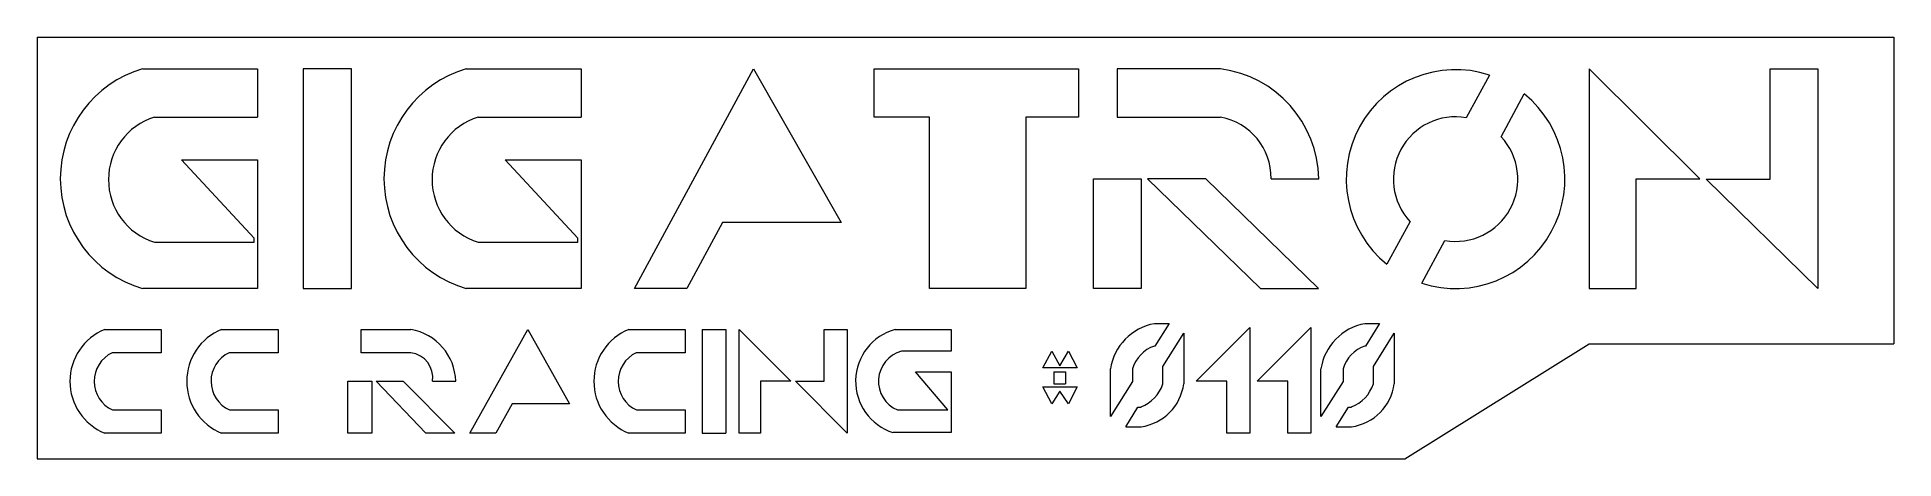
# Model space of a CAD drawing. Header units: inches. Extents: x 0 to 2, y -0.12 to 0.33.
import ezdxf

# ---------------------------------------------------------------- set-up
doc = ezdxf.new("R2010")
doc.units = ezdxf.units.IN
doc.header["$MEASUREMENT"] = 0

msp = doc.modelspace()

# ---------------------------------------------------------------- linework, layer by layer
at = {"color": 7, "linetype": 'Continuous', "lineweight": 15}
for p, q in [((0, 0.3304), (0, -0.1238)), ((0, 0.3304), (2.0021, 0.3304)), ((2.0021, 0.3304), (2.0021, 0)), ((0.1138, 0.2962), (0.2377, 0.2962)), ((0.2377, 0.2962), (0.2377, 0.2442)), ((0.287, 0.2962), (0.287, 0.0597)), ((0.3391, 0.2962), (0.287, 0.2962)), ((0.3391, 0.0597), (0.3391, 0.2962)), ((0.4628, 0.2962), (0.5867, 0.2962)), ((0.5867, 0.2962), (0.5867, 0.2442)), ((0.6441, 0.0597), (0.7725, 0.2962)), ((0.7725, 0.2962), (0.867, 0.1306)), ((0.9025, 0.2962), (1.123, 0.2962)), ((0.9025, 0.2442), (0.9025, 0.2962)), ((1.123, 0.2962), (1.123, 0.2442)), ((1.1647, 0.2962), (1.1647, 0.2442)), ((1.2761, 0.2962), (1.1647, 0.2962)), ((1.566, 0.2896), (1.541, 0.2436)), ((1.6734, 0.2962), (1.6734, 0.0597)), ((1.7929, 0.1779), (1.6734, 0.2962)), ((1.8686, 0.1775), (1.8686, 0.2962)), ((1.8686, 0.2962), (1.9203, 0.2962)), ((1.9203, 0.2962), (1.9203, 0.0597)), ((1.5787, 0.2232), (1.6036, 0.2692)), ((0.1265, 0.2442), (0.2377, 0.2442)), ((0.4755, 0.2442), (0.5867, 0.2442)), ((0.9622, 0.2442), (0.9025, 0.2442)), ((0.9622, 0.0597), (0.9622, 0.2442)), ((1.0661, 0.2442), (1.0661, 0.0597)), ((1.123, 0.2442), (1.0661, 0.2442)), ((1.1647, 0.2442), (1.2761, 0.2442)), ((0.1558, 0.1983), (0.2377, 0.1983)), ((0.1558, 0.1983), (0.234, 0.114)), ((0.2377, 0.1983), (0.2377, 0.0597)), ((0.5048, 0.1983), (0.5867, 0.1983)), ((0.5048, 0.1983), (0.583, 0.114)), ((0.5867, 0.1983), (0.5867, 0.0597)), ((1.1391, 0.1779), (1.1904, 0.1779)), ((1.1391, 0.0597), (1.1391, 0.1779)), ((1.1904, 0.1779), (1.1904, 0.0597)), ((1.1974, 0.1779), (1.3191, 0.0597)), ((1.2601, 0.1779), (1.1974, 0.1779)), ((1.3818, 0.0597), (1.2601, 0.1779)), ((1.3306, 0.1779), (1.3819, 0.1779)), ((1.7244, 0.0597), (1.7244, 0.1779)), ((1.7244, 0.1779), (1.7929, 0.1779)), ((1.7996, 0.1775), (1.8686, 0.1775)), ((1.9203, 0.0597), (1.7996, 0.1775)), ((0.739, 0.1306), (0.7005, 0.0597)), ((0.867, 0.1306), (0.739, 0.1306)), ((1.4804, 0.1318), (1.4554, 0.0859)), ((0.1265, 0.1096), (0.234, 0.1096)), ((0.234, 0.1096), (0.234, 0.114)), ((0.4755, 0.1096), (0.583, 0.1096)), ((0.583, 0.1096), (0.583, 0.114)), ((1.493, 0.0654), (1.518, 0.1114)), ((0.2377, 0.0597), (0.1138, 0.0597)), ((0.287, 0.0597), (0.3391, 0.0597)), ((0.5867, 0.0597), (0.4628, 0.0597)), ((0.7005, 0.0597), (0.6441, 0.0597)), ((1.0661, 0.0597), (0.9622, 0.0597)), ((1.1904, 0.0597), (1.1391, 0.0597)), ((1.3191, 0.0597), (1.3818, 0.0597)), ((1.6734, 0.0597), (1.7244, 0.0597)), ((1.2047, 0.0218), (1.2206, 0.0218)), ((1.2206, 0.0218), (1.2053, -0.0024)), ((1.4317, 0.0218), (1.4476, 0.0218)), ((1.4476, 0.0218), (1.4323, -0.0024)), ((0.0729, 0.0155), (0.1339, 0.0155)), ((0.1339, 0.0155), (0.1339, -0.0096)), ((0.1989, 0.0155), (0.2599, 0.0155)), ((0.2599, 0.0155), (0.2599, -0.0096)), ((0.3495, 0.0155), (0.4031, 0.0155)), ((0.3495, -0.0096), (0.3495, 0.0155)), ((0.4667, -0.0961), (0.5292, 0.0155)), ((0.5292, 0.0155), (0.5741, -0.0645)), ((0.6379, 0.0155), (0.6989, 0.0155)), ((0.6989, 0.0155), (0.6989, -0.0096)), ((0.717, 0.0155), (0.717, -0.0961)), ((0.717, 0.0155), (0.7427, 0.0155)), ((0.7427, 0.0155), (0.7427, -0.0961)), ((0.7569, 0.0155), (0.8127, -0.0403)), ((0.7569, -0.0961), (0.7569, 0.0155)), ((0.8488, 0.0156), (0.8734, 0.0156)), ((0.8488, -0.0403), (0.8488, 0.0156)), ((0.8734, 0.0156), (0.8734, -0.0961)), ((0.9253, 0.0156), (0.9855, 0.0156)), ((0.9855, 0.0156), (0.9855, -0.008)), ((1.214, -0.0245), (1.2364, 0.0117)), ((1.2364, 0.0117), (1.2364, -0.0431)), ((1.2497, -0.0403), (1.3075, 0.0175)), ((1.3075, 0.0175), (1.3075, -0.0961)), ((1.3157, -0.0403), (1.3735, 0.0175)), ((1.3735, 0.0175), (1.3735, -0.0961)), ((1.441, -0.0245), (1.4634, 0.0117)), ((1.4634, 0.0117), (1.4634, -0.0431)), ((1.4747, -0.1238), (1.6734, 0)), ((1.6734, 0), (2.0021, 0)), ((0.1339, -0.0096), (0.081, -0.0096)), ((0.2599, -0.0096), (0.207, -0.0096)), ((0.4031, -0.0096), (0.3495, -0.0096)), ((0.6989, -0.0096), (0.646, -0.0096)), ((0.9855, -0.008), (0.9321, -0.008)), ((1.0843, -0.0257), (1.0941, -0.008)), ((1.0941, -0.008), (1.1029, -0.0237)), ((1.1029, -0.0237), (1.112, -0.008)), ((1.112, -0.008), (1.1214, -0.0257)), ((1.2053, -0.0024), (1.2047, -0.0024)), ((1.4323, -0.0024), (1.4317, -0.0024)), ((0.9471, -0.0302), (0.9855, -0.0302)), ((0.982, -0.0712), (0.9471, -0.0302)), ((0.9855, -0.0302), (0.9855, -0.0955)), ((1.1214, -0.0257), (1.0843, -0.0257)), ((1.0963, -0.0302), (1.0963, -0.0431)), ((1.0963, -0.0302), (1.1088, -0.0302)), ((1.1088, -0.0302), (1.1088, -0.0431)), ((1.1573, -0.0784), (1.1573, -0.0269)), ((1.1813, -0.0269), (1.1813, -0.0405)), ((1.214, -0.0431), (1.214, -0.0245)), ((1.3843, -0.0784), (1.3843, -0.0269)), ((1.4083, -0.0269), (1.4083, -0.0405)), ((1.441, -0.0431), (1.441, -0.0245)), ((0.3352, -0.0403), (0.361, -0.0403)), ((0.3352, -0.0961), (0.3352, -0.0403)), ((0.361, -0.0403), (0.361, -0.0961)), ((0.3656, -0.0403), (0.3947, -0.0403)), ((0.4193, -0.0961), (0.3656, -0.0403)), ((0.3947, -0.0403), (0.4505, -0.0961)), ((0.4264, -0.0403), (0.4514, -0.0403)), ((0.7801, -0.0403), (0.7801, -0.0961)), ((0.8127, -0.0403), (0.7801, -0.0403)), ((0.8734, -0.0961), (0.8176, -0.0403)), ((0.8176, -0.0403), (0.8488, -0.0403)), ((1.0843, -0.0463), (1.1214, -0.0463)), ((1.0941, -0.0645), (1.0843, -0.0463)), ((1.1029, -0.051), (1.0941, -0.0645)), ((1.0963, -0.0431), (1.1088, -0.0431)), ((1.112, -0.0645), (1.1029, -0.051)), ((1.1214, -0.0463), (1.112, -0.0645)), ((1.1813, -0.0405), (1.1573, -0.0784)), ((1.2828, -0.0403), (1.2497, -0.0403)), ((1.2828, -0.0961), (1.2828, -0.0403)), ((1.3488, -0.0403), (1.3157, -0.0403)), ((1.3488, -0.0961), (1.3488, -0.0403)), ((1.4083, -0.0405), (1.3843, -0.0784)), ((0.0813, -0.0712), (0.1339, -0.0712)), ((0.1339, -0.0712), (0.1339, -0.0961)), ((0.2073, -0.0712), (0.2599, -0.0712)), ((0.2599, -0.0712), (0.2599, -0.0961)), ((0.5124, -0.0645), (0.4947, -0.0961)), ((0.5741, -0.0645), (0.5124, -0.0645)), ((0.6463, -0.0712), (0.6989, -0.0712)), ((0.6989, -0.0712), (0.6989, -0.0961)), ((0.9278, -0.0712), (0.982, -0.0712)), ((1.1738, -0.0893), (1.187, -0.068)), ((1.187, -0.068), (1.1904, -0.068)), ((1.4008, -0.0893), (1.414, -0.068)), ((1.414, -0.068), (1.4174, -0.068)), ((0.1339, -0.0961), (0.0729, -0.0961)), ((0.2599, -0.0961), (0.1989, -0.0961)), ((0.361, -0.0961), (0.3352, -0.0961)), ((0.4505, -0.0961), (0.4193, -0.0961)), ((0.4947, -0.0961), (0.4667, -0.0961)), ((0.6989, -0.0961), (0.6379, -0.0961)), ((0.717, -0.0961), (0.7427, -0.0961)), ((0.7801, -0.0961), (0.7569, -0.0961)), ((0.9855, -0.0955), (0.9229, -0.0955)), ((1.1738, -0.0893), (1.1904, -0.0893)), ((1.3075, -0.0961), (1.2828, -0.0961)), ((1.3735, -0.0961), (1.3488, -0.0961)), ((1.4008, -0.0893), (1.4174, -0.0893)), ((0, -0.1238), (1.4747, -0.1238))]:
    msp.add_line(p, q, dxfattribs=at)
for centre, radius, start, end in [((0.1482, 0.1779), 0.1232, 106.2266, 253.7734), ((0.4972, 0.1779), 0.1232, 106.2266, 253.7734), ((1.2605, 0.1758), 0.1214, 0.9963, 82.585), ((1.5295, 0.1775), 0.1179, 71.9752, 231.0355), ((1.5295, 0.1775), 0.1179, 251.9752, 51.0355), ((0.1474, 0.1769), 0.0705, 107.2421, 252.7579), ((0.4964, 0.1769), 0.0705, 107.2421, 252.7579), ((1.2645, 0.1792), 0.066, 358.9079, 79.8887), ((1.5295, 0.1775), 0.0671, 80.1177, 222.8931), ((1.5295, 0.1775), 0.0671, 260.1177, 42.8931), ((1.2152, -0.0359), 0.0586, 100.3118, 171.2336), ((1.4422, -0.0359), 0.0586, 100.3118, 171.2336), ((0.0955, -0.0403), 0.0602, 112.0515, 247.9485), ((0.2215, -0.0403), 0.0602, 112.0515, 247.9485), ((0.3932, -0.0419), 0.0582, 1.5417, 80.194), ((0.6605, -0.0403), 0.0602, 112.0515, 247.9485), ((0.9406, -0.0403), 0.058, 105.3153, 252.1288), ((0.0955, -0.0403), 0.034, 115.2715, 245.256), ((0.2215, -0.0403), 0.034, 115.2715, 245.256), ((0.3994, -0.0366), 0.0273, 352.184, 82.184), ((0.6605, -0.0403), 0.034, 115.2715, 245.256), ((0.9406, -0.0403), 0.0334, 104.7735, 247.4877), ((1.2165, -0.0371), 0.0367, 108.7328, 163.8654), ((1.4435, -0.0371), 0.0367, 108.7328, 163.8654), ((1.1754, -0.0302), 0.0406, 291.5623, 341.5701), ((1.183, -0.0359), 0.0539, 277.8107, 352.3692), ((1.4024, -0.0302), 0.0406, 291.5623, 341.5701), ((1.41, -0.0359), 0.0539, 277.8107, 352.3692)]:
    msp.add_arc(centre, radius, start, end, dxfattribs=at)

doc.saveas('drawing.dxf')
